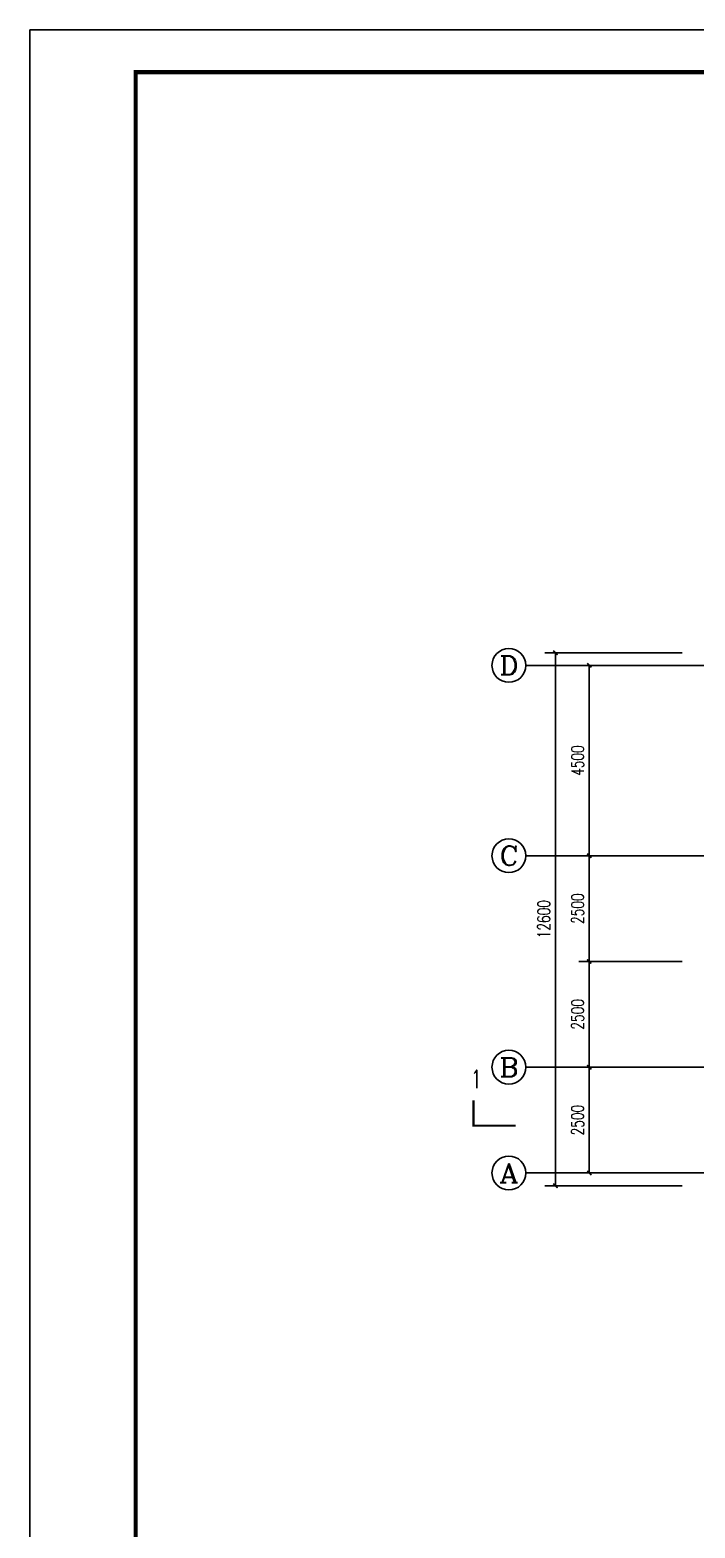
# Model space of a CAD drawing. Extents: x 5205853 to 5320510, y -422737 to -363337.
# Drawn here: x 5236410 to 5252132, y -398754 to -363337 of the extents above; entities that cross this region are included whole.
import ezdxf
from ezdxf.enums import TextEntityAlignment as Align

# ---------------------------------------------------------------- set-up
doc = ezdxf.new("R2010")
doc.units = 0
doc.header["$LTSCALE"] = 1000
doc.header["$MEASUREMENT"] = 0
doc.linetypes.add('DOTE', pattern=[2.42, 2, -0.2, 0.02, -0.2])
doc.layers.get('0').update_dxf_attribs({"linetype": 'CONTINUOUS'})
doc.layers.get('Defpoints').update_dxf_attribs({"linetype": 'CONTINUOUS'})
for name, color, linetype in [('AXIS', 3, 'CONTINUOUS'), ('AXIS_TEXT', 7, 'CONTINUOUS'), ('DIM_SYMB', 3, 'CONTINUOUS'), ('DOTE', 252, 'CONTINUOUS'), ('PUB_TEXT', 7, 'CONTINUOUS'), ('PUB_TITLE', 4, 'CONTINUOUS')]:
    doc.layers.add(name, color=color, linetype=linetype)
doc.styles.add('_TCH_AXIS', font='COMPLEX', dxfattribs={"bigfont": 'GBCBIG'})
doc.styles.add('_TCH_DIM_T3', font='SIMPLEX', dxfattribs={"width": 0.705882, "bigfont": 'GBCBIG'})
doc.styles.add('_TCH_LABEL', font='COMPLEX', dxfattribs={"bigfont": 'GBCBIG'})
doc.styles.add('COMPLEX', font='COMPLEX')
doc.dimstyles.new('_TCH_ARCH&&100', dxfattribs={"dimtxt": 297.5, "dimasz": 100, "dimexe": 250, "dimexo": 300, "dimgap": 126.25, "dimtad": 1, "dimdec": 0, "dimzin": 0, "dimdsep": 46, "dimtxsty": '_TCH_DIM_T3', "dimblk": 'ARCHTICK', "dimcen": 0.09, "dimclrt": 7, "dimazin": 2, "dimtfac": 1, "dimtdec": 0, "dimtix": 1, "dimtmove": 2, "dimatfit": 3, "dimfxl": 0, "dimtolj": 1, "dimtzin": 0, "dimarcsym": 0})

# ---------------------------------------------------------------- blocks, each defined once
blk = doc.blocks.new('_ArchTick')
at = {"color": 0, "linetype": 'ByBlock', "const_width": 0.4}
blk.add_lwpolyline([(-0.5, -0.5), (0.5, 0.5)], dxfattribs=at)
blk = doc.blocks.new('*D262')
at = {"layer": 'AXIS', "color": 0, "lineweight": -2}
for p, q in [((5251832, -387860), (5249382, -387860)), ((5249632, -390360), (5249632, -387860)), ((5251832, -390360), (5249382, -390360))]:
    blk.add_line(p, q, dxfattribs=at)
at = {"layer": 'Defpoints', "color": 0}
for p in [(5249632, -387860), (5252132, -387860), (5252132, -390360)]:
    blk.add_point(p, dxfattribs=at)
at = {"layer": 'AXIS', "color": 0, "lineweight": -2, "xscale": 100, "yscale": 100, "zscale": 100}
for p, rotation in [((5249632, -387860), 90), ((5249632, -390360), 270)]:
    blk.add_blockref('_ArchTick', p, dxfattribs=dict(at, rotation=rotation))
at = {"layer": 'AXIS', "color": 7, "insert": (5249357, -389110), "char_height": 297.5, "attachment_point": 5, "rotation": 90, "style": '_TCH_DIM_T3'}
blk.add_mtext('\\A1;2500', dxfattribs=at)
blk = doc.blocks.new('*D263')
at = {"layer": 'AXIS', "color": 0, "lineweight": -2}
for p, q in [((5251832, -385360), (5249382, -385360)), ((5249632, -387860), (5249632, -385360)), ((5251832, -387860), (5249382, -387860))]:
    blk.add_line(p, q, dxfattribs=at)
at = {"layer": 'Defpoints', "color": 0}
for p in [(5249632, -385360), (5252132, -385360), (5252132, -387860)]:
    blk.add_point(p, dxfattribs=at)
at = {"layer": 'AXIS', "color": 0, "lineweight": -2, "xscale": 100, "yscale": 100, "zscale": 100}
for p, rotation in [((5249632, -385360), 90), ((5249632, -387860), 270)]:
    blk.add_blockref('_ArchTick', p, dxfattribs=dict(at, rotation=rotation))
at = {"layer": 'AXIS', "color": 7, "insert": (5249357, -386610), "char_height": 297.5, "attachment_point": 5, "rotation": 90, "style": '_TCH_DIM_T3'}
blk.add_mtext('\\A1;2500', dxfattribs=at)
blk = doc.blocks.new('*D264')
at = {"layer": 'AXIS', "color": 0, "lineweight": -2}
for p, q in [((5251832, -382860), (5249382, -382860)), ((5249632, -385360), (5249632, -382860)), ((5251832, -385360), (5249382, -385360))]:
    blk.add_line(p, q, dxfattribs=at)
at = {"layer": 'Defpoints', "color": 0}
for p in [(5249632, -382860), (5252132, -382860), (5252132, -385360)]:
    blk.add_point(p, dxfattribs=at)
at = {"layer": 'AXIS', "color": 0, "lineweight": -2, "xscale": 100, "yscale": 100, "zscale": 100}
for p, rotation in [((5249632, -382860), 90), ((5249632, -385360), 270)]:
    blk.add_blockref('_ArchTick', p, dxfattribs=dict(at, rotation=rotation))
at = {"layer": 'AXIS', "color": 7, "insert": (5249357, -384110), "char_height": 297.5, "attachment_point": 5, "rotation": 90, "style": '_TCH_DIM_T3'}
blk.add_mtext('\\A1;2500', dxfattribs=at)
blk = doc.blocks.new('*D265')
at = {"layer": 'AXIS', "color": 0, "lineweight": -2}
for p, q in [((5251832, -378360), (5249382, -378360)), ((5249632, -382860), (5249632, -378360)), ((5251832, -382860), (5249382, -382860))]:
    blk.add_line(p, q, dxfattribs=at)
at = {"layer": 'Defpoints', "color": 0}
for p in [(5249632, -378360), (5252132, -378360), (5252132, -382860)]:
    blk.add_point(p, dxfattribs=at)
at = {"layer": 'AXIS', "color": 0, "lineweight": -2, "xscale": 100, "yscale": 100, "zscale": 100}
for p, rotation in [((5249632, -378360), 90), ((5249632, -382860), 270)]:
    blk.add_blockref('_ArchTick', p, dxfattribs=dict(at, rotation=rotation))
at = {"layer": 'AXIS', "color": 7, "insert": (5249357, -380610), "char_height": 297.5, "attachment_point": 5, "rotation": 90, "style": '_TCH_DIM_T3'}
blk.add_mtext('\\A1;4500', dxfattribs=at)
blk = doc.blocks.new('*D266')
at = {"layer": 'AXIS', "color": 0, "lineweight": -2}
for p, q in [((5251832, -378060), (5248582, -378060)), ((5248832, -390660), (5248832, -378060)), ((5251832, -390660), (5248582, -390660))]:
    blk.add_line(p, q, dxfattribs=at)
at = {"layer": 'Defpoints', "color": 0}
for p in [(5248832, -378060), (5252132, -378060), (5252132, -390660)]:
    blk.add_point(p, dxfattribs=at)
at = {"layer": 'AXIS', "color": 0, "lineweight": -2, "xscale": 100, "yscale": 100, "zscale": 100}
for p, rotation in [((5248832, -378060), 90), ((5248832, -390660), 270)]:
    blk.add_blockref('_ArchTick', p, dxfattribs=dict(at, rotation=rotation))
at = {"layer": 'AXIS', "color": 7, "insert": (5248557, -384360), "char_height": 297.5, "attachment_point": 5, "rotation": 90, "style": '_TCH_DIM_T3'}
blk.add_mtext('\\A1;12600', dxfattribs=at)
blk = doc.blocks.new('_AXISO')
blk.add_circle((0, 0), 0.5)
at = {"layer": 'AXIS_TEXT', "style": 'COMPLEX', "width": 1.041667}
blk.add_attdef('A', text='', height=0.56, dxfattribs=at).set_placement((-0.25, -0.28), (0.25, -0.28), align=Align.FIT)

msp = doc.modelspace()

# ---------------------------------------------------------------- linework, layer by layer
at = {"layer": 'AXIS', "color": 0}
for p, q in [((5252132.3, -378359.9), (5248132.3, -378359.9)), ((5252132.3, -382859.9), (5248132.3, -382859.9)), ((5252132.3, -387859.9), (5248132.3, -387859.9)), ((5252132.3, -390359.9), (5248132.3, -390359.9))]:
    msp.add_line(p, q, dxfattribs=at)
at = {"layer": 'DIM_SYMB', "color": 0, "const_width": 50}
msp.add_lwpolyline([(5246894.9, -388639), (5246894.9, -389239), (5247894.9, -389239)], dxfattribs=at)
at = {"layer": 'DOTE', "linetype": 'DOTE'}
for p, q in [((5252132.3, -378359.9), (5272532.3, -378359.9)), ((5252132.3, -382859.9), (5272532.3, -382859.9)), ((5252132.3, -387859.9), (5272532.3, -387859.9)), ((5252132.3, -390359.9), (5272532.3, -390359.9))]:
    msp.add_line(p, q, dxfattribs=at)
at = {"layer": 'PUB_TITLE', "color": 4}
msp.add_lwpolyline([(5236409.6, -422737.3), (5320509.6, -422737.3), (5320509.6, -363337.3), (5236409.6, -363337.3)], close=True, dxfattribs=at)
at = {"layer": 'PUB_TITLE', "color": 4, "const_width": 100}
msp.add_lwpolyline([(5238909.6, -421737.3), (5319509.6, -421737.3), (5319509.6, -364337.3), (5238909.6, -364337.3)], close=True, dxfattribs=at)

# ---------------------------------------------------------------- block references
at = {"layer": 'AXIS', "color": 0}
ref = msp.add_blockref('_AXISO', (5247732.3, -378359.9), dxfattribs=dict(at, xscale=800, yscale=800, zscale=800))
ref.add_attrib('A', 'D', dxfattribs={"layer": 'AXIS_TEXT', "color": 0, "height": 452.5, "style": '_TCH_AXIS', "width": 1.235294}).set_placement((5247506.1, -378586.2), (5247958.6, -378586.2), align=Align.FIT)
ref = msp.add_blockref('_AXISO', (5247732.3, -382859.9), dxfattribs=dict(at, xscale=800, yscale=800, zscale=800))
ref.add_attrib('A', 'C', dxfattribs={"layer": 'AXIS_TEXT', "color": 0, "height": 452.5, "style": '_TCH_AXIS', "width": 1.4}).set_placement((5247506.1, -383086.2), (5247958.6, -383086.2), align=Align.FIT)
ref = msp.add_blockref('_AXISO', (5247732.3, -387859.9), dxfattribs=dict(at, xscale=800, yscale=800, zscale=800))
ref.add_attrib('A', 'B', dxfattribs={"layer": 'AXIS_TEXT', "color": 0, "height": 452.5, "style": '_TCH_AXIS', "width": 1.235294}).set_placement((5247506.1, -388086.2), (5247958.6, -388086.2), align=Align.FIT)
ref = msp.add_blockref('_AXISO', (5247732.3, -390359.9), dxfattribs=dict(at, xscale=800, yscale=800, zscale=800))
ref.add_attrib('A', 'A', dxfattribs={"layer": 'AXIS_TEXT', "color": 0, "height": 452.5, "style": '_TCH_AXIS', "width": 1.166667}).set_placement((5247506.1, -390586.2), (5247958.6, -390586.2), align=Align.FIT)

# ---------------------------------------------------------------- texts
at = {"layer": 'PUB_TEXT', "color": 0, "style": '_TCH_LABEL', "width": 0.705882}
msp.add_text('1', height=425, dxfattribs=at).set_placement((5246830.6, -388351.5))

# ---------------------------------------------------------------- dimensions: what is measured, and where the dimension line sits
at = {"layer": 'AXIS', "color": 0}
for p1, p2, distance, picture, middle in [((5252132.3, -390659.9), (5252132.3, -378059.9), 3300, '*D266', (5248557.3, -384359.9)), ((5252132.3, -382859.9), (5252132.3, -378359.9), 2500, '*D265', (5249357.3, -380609.9)), ((5252132.3, -385359.9), (5252132.3, -382859.9), 2500, '*D264', (5249357.3, -384109.9)), ((5252132.3, -387859.9), (5252132.3, -385359.9), 2500, '*D263', (5249357.3, -386609.9)), ((5252132.3, -390359.9), (5252132.3, -387859.9), 2500, '*D262', (5249357.3, -389109.9))]:
    dim = msp.add_aligned_dim(p1=p1, p2=p2, distance=distance, dimstyle='_TCH_ARCH&&100', dxfattribs=at)
    dim.commit()
    dim.dimension.update_dxf_attribs({"geometry": picture, "text_midpoint": middle})

doc.saveas('drawing.dxf')
